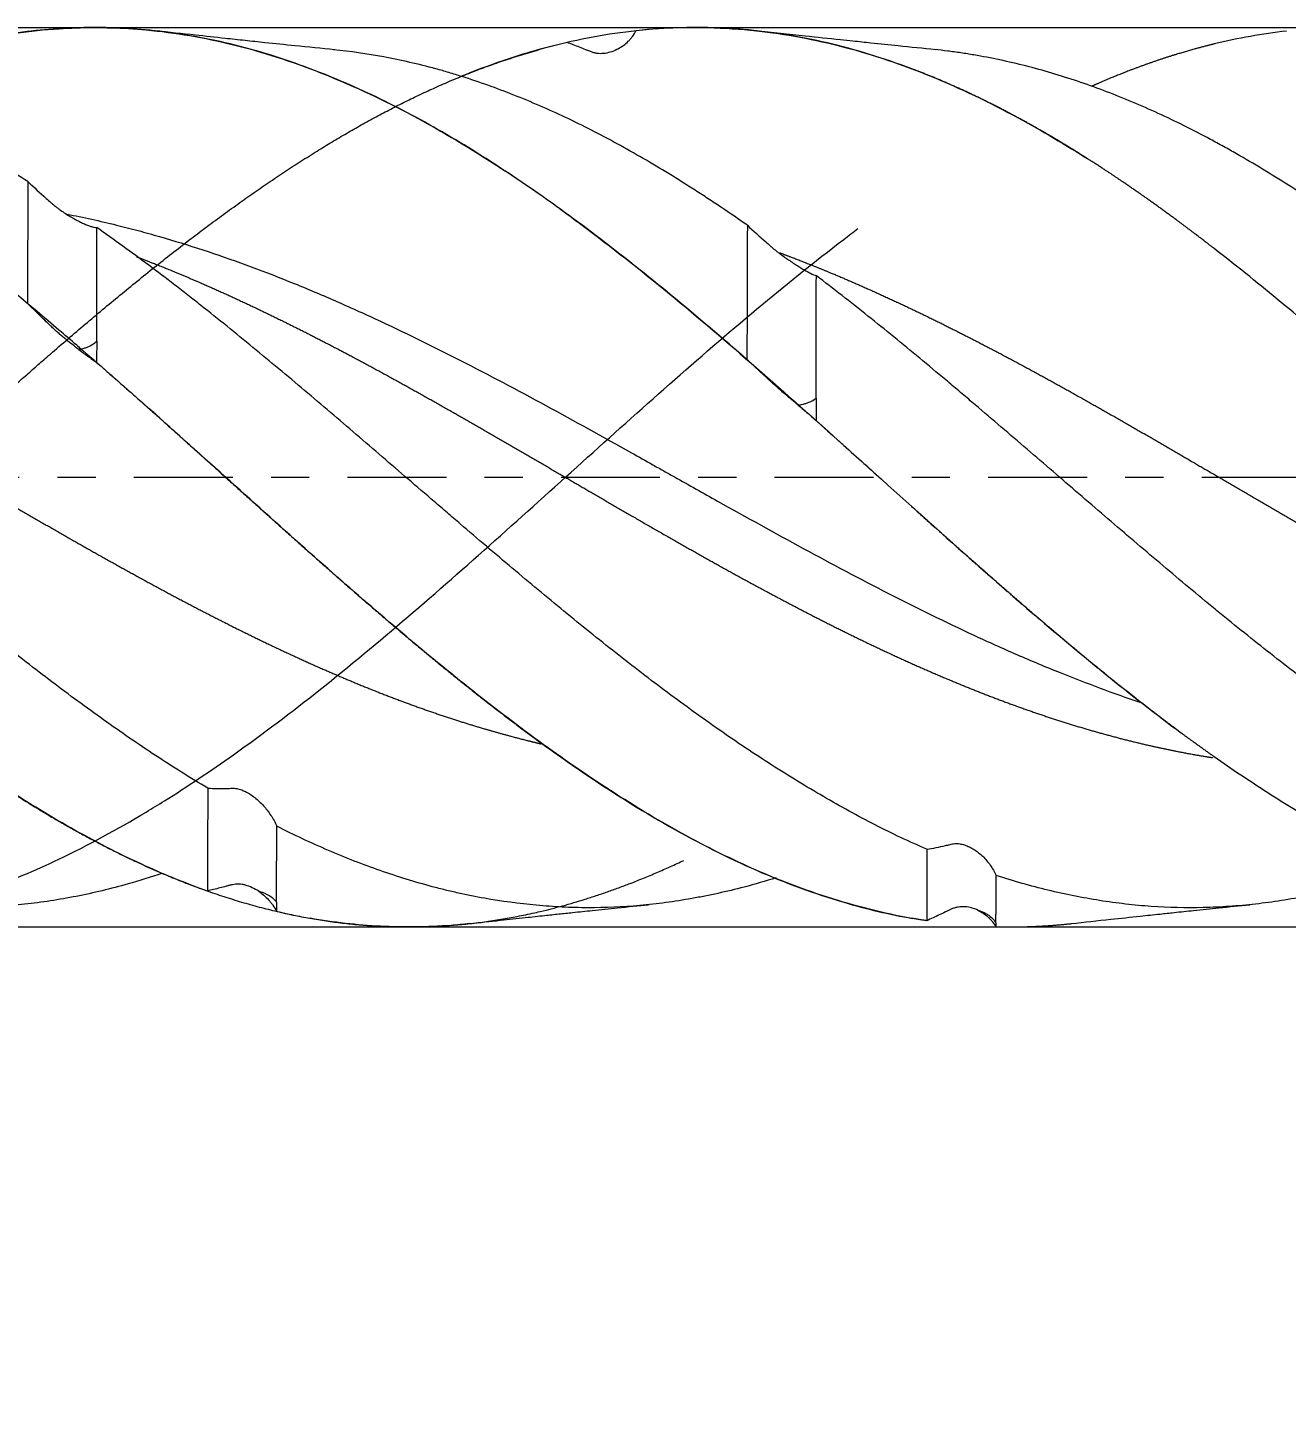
# Model space of a CAD drawing. Header units: millimetres. Extents: x -53 to 66, y -62 to 29.
# Drawn here: x 25.32 to 39.32, y -10.3 to 5 of the extents above; entities that cross this region are included whole.
import ezdxf

# ---------------------------------------------------------------- set-up
doc = ezdxf.new("R2010")
doc.units = ezdxf.units.MM
doc.linetypes.add('CENTER', pattern=[47.5, 22, -8.5, 8.5, -8.5])
for name, color, linetype in [('1', 4, 'Continuous'), ('2', 7, 'Continuous'), ('SK2', 7, 'Continuous'), ('SK4', 2, 'CENTER')]:
    doc.layers.add(name, color=color, linetype=linetype)
doc.styles.add('iso_b_vert', font='simplex.shx')
doc.dimstyles.get("Standard").update_dxf_attribs({"dimtxt": 0.18, "dimasz": 0.18, "dimexe": 0.18, "dimexo": 0.0625, "dimgap": 0.09, "dimtad": 1, "dimzin": 0, "dimdsep": 52, "dimtxsty": 'Standard', "dimcen": 0.09, "dimadec": 0, "dimazin": 0, "dimtfac": 1, "dimtdec": 4, "dimtofl": 0, "dimtmove": 0, "dimatfit": 3, "dimfxl": 1, "dimtolj": 1, "dimtzin": 0, "dimarcsym": 0})

# ---------------------------------------------------------------- blocks, each defined once
blk = doc.blocks.new('_U0')
at = {"layer": 'SK2', "lineweight": 13}
for p, q in [((0, -1.5875), (0, -46.183076)), ((47, -6.6375), (47, -46.183076)), ((47, -44.183076), (0, -44.183076))]:
    blk.add_line(p, q, dxfattribs=at)
at = {"layer": 'SK2', "lineweight": 18}
for points in [[(0, -44.183076), (3.499998, -43.722292), (3.500002, -44.64386)], [(47, -44.183076), (43.500002, -44.64386), (43.499998, -43.722292)]]:
    blk.add_solid(points, dxfattribs=at)
at = {"layer": 'SK2', "lineweight": 18, "insert": (21.410767, -43.150442), "char_height": 3.5, "attachment_point": 7, "line_spacing_factor": 1.084337, "style": 'iso_b_vert'}
blk.add_mtext('\\W0.7361;47', dxfattribs=at)
blk = doc.blocks.new('_U1')
at = {"layer": '2', "lineweight": 13}
for p, q in [((15, -6.6375), (15, -24.683076)), ((47, -6.6375), (47, -24.683076)), ((15, -22.683076), (64.889125, -22.683076))]:
    blk.add_line(p, q, dxfattribs=at)
at = {"layer": '2', "lineweight": 18}
for points in [[(15, -22.683076), (18.499998, -22.222292), (18.500002, -23.14386)], [(47, -22.683076), (43.500002, -23.14386), (43.499998, -22.222292)]]:
    blk.add_solid(points, dxfattribs=at)
at = {"layer": '2', "lineweight": 18, "insert": (60.893693, -21.650442), "char_height": 3.5, "attachment_point": 7, "line_spacing_factor": 1.084337, "style": 'iso_b_vert'}
blk.add_mtext('\\W0.6740;32', dxfattribs=at)
blk = doc.blocks.new('_U2')
at = {"layer": 'SK2', "lineweight": 13}
for p, q in [((1.997679, -6.3375), (1.997679, -39.183076)), ((47, -6.6375), (47, -39.183076)), ((47, -37.183076), (1.997679, -37.183076))]:
    blk.add_line(p, q, dxfattribs=at)
at = {"layer": 'SK2', "lineweight": 18}
for points in [[(1.997679, -37.183076), (5.497677, -36.722292), (5.497681, -37.64386)], [(47, -37.183076), (43.500002, -37.64386), (43.499998, -36.722292)]]:
    blk.add_solid(points, dxfattribs=at)
at = {"layer": 'SK2', "lineweight": 18, "insert": (22.409607, -36.150442), "char_height": 3.5, "attachment_point": 7, "line_spacing_factor": 1.084337, "style": 'iso_b_vert'}
blk.add_mtext('\\W0.7361;45', dxfattribs=at)

msp = doc.modelspace()

# ---------------------------------------------------------------- linework, layer by layer
at = {"layer": '1', "lineweight": 18}
for points, degree, knots in [([(25.865, 1.467), (25.799, 1.524), (25.409, 1.858), (24.697, 2.446), (23.727, 3.172), (22.757, 3.801), (21.471, 4.482), (20.503, 4.799), (19.853, 4.91)], 3, [0, 0, 0, 0, 0.032995, 0.194268, 0.355694, 0.517329, 0.67911, 1, 1, 1, 1]), ([(23.963, 4.646), (24.207, 4.727), (24.774, 4.885), (25.406, 4.975), (25.793, 4.994), (25.856, 4.996)], 3, [0, 0, 0, 0, 0.38872, 0.900528, 1, 1, 1, 1]), ([(26.677, 4.97), (26.417, 4.995), (26.157, 5.005), (25.636, 4.991), (25.375, 4.967), (25.115, 4.927)], 3, [0, 0, 0, 0, 0.5, 0.5, 1, 1, 1, 1]), ([(25.856, 4.996), (26.116, 5.005), (26.699, 4.988), (27.607, 4.833), (28.577, 4.52), (29.547, 4.07), (30.23, 3.666), (30.589, 3.431), (30.626, 3.406)], 3, [0, 0, 0, 0, 0.163106, 0.365633, 0.568679, 0.772322, 0.97653, 1, 1, 1, 1]), ([(28.46, 4.542), (28.163, 4.654), (27.866, 4.746), (27.272, 4.889), (26.974, 4.94), (26.677, 4.97)], 3, [0, 0, 0, 0, 0.5, 0.5, 1, 1, 1, 1]), ([(28.732, 4.752), (28.585, 4.767), (28.326, 4.793), (27.994, 4.827), (27.736, 4.855), (27.478, 4.883), (27.147, 4.919), (26.89, 4.947), (26.743, 4.963)], 3, [0, 0, 0, 0, 0.22251, 0.389498, 0.500967, 0.611874, 0.778239, 1, 1, 1, 1]), ([(32.615, 4.998), (32.561, 4.997), (32.184, 4.984), (31.646, 4.915), (31.162, 4.798), (31.001, 4.753)], 3, [0, 0, 0, 0, 0.098979, 0.699681, 1, 1, 1, 1]), ([(31.887, 4.764), (31.927, 4.786), (31.964, 4.814), (32.006, 4.855), (32.014, 4.864), (32.03, 4.882), (32.037, 4.891), (32.06, 4.921), (32.073, 4.942), (32.085, 4.964)], 3, [0, 0, 0, 0, 0.5, 0.5, 0.625, 0.625, 0.75, 0.75, 1, 1, 1, 1]), ([(32.884, 4.999), (33.064, 4.995), (33.567, 4.962), (34.394, 4.808), (35.364, 4.48), (36.275, 4.044), (36.862, 3.696), (37.126, 3.528)], 3, [0, 0, 0, 0, 0.127388, 0.355954, 0.584394, 0.812934, 1, 1, 1, 1]), ([(35.15, 4.541), (34.838, 4.659), (34.525, 4.755), (33.901, 4.901), (33.588, 4.951), (33.276, 4.978)], 3, [0, 0, 0, 0, 0.5, 0.5, 1, 1, 1, 1]), ([(35.416, 4.753), (35.277, 4.767), (35.036, 4.792), (34.73, 4.824), (34.515, 4.846), (34.273, 4.871), (33.912, 4.91), (33.598, 4.944), (33.414, 4.965)], 3, [0, 0, 0, 0, 0.207706, 0.360902, 0.459473, 0.528767, 0.724512, 1, 1, 1, 1]), ([(25.321, 3.287), (25.225, 3.347), (25.129, 3.406), (24.937, 3.52), (24.841, 3.575), (24.552, 3.737), (24.359, 3.839), (24.117, 3.959), (24.068, 3.982), (23.971, 4.028), (23.923, 4.05), (23.778, 4.116), (23.681, 4.158), (23.489, 4.237), (23.393, 4.275), (23.201, 4.347), (23.105, 4.381), (22.818, 4.476), (22.627, 4.532), (22.339, 4.604), (22.243, 4.626), (22.052, 4.666), (21.956, 4.684), (21.724, 4.721), (21.589, 4.739), (21.453, 4.752)], 3, [0, 0, 0, 0, 0.074605, 0.074605, 0.149209, 0.149209, 0.298418, 0.298418, 0.335721, 0.335721, 0.373023, 0.373023, 0.447628, 0.447628, 0.522232, 0.522232, 0.596837, 0.596837, 0.746046, 0.746046, 0.82065, 0.82065, 0.895255, 0.895255, 1, 1, 1, 1]), ([(23.902, -0.115), (24.459, 0.386), (25.403, 1.238), (26.823, 2.481), (28.242, 3.548), (29.662, 4.3), (30.526, 4.62), (31.001, 4.753)], 5, [0, 0, 0, 0, 0, 0, 0.391847, 0.665034, 1, 1, 1, 1, 1, 1]), ([(33.322, 2.801), (33.225, 2.869), (33.081, 2.968), (32.936, 3.064), (32.839, 3.128), (32.79, 3.159), (32.645, 3.253), (32.548, 3.313), (32.355, 3.431), (32.259, 3.489), (31.97, 3.656), (31.779, 3.761), (31.491, 3.908), (31.396, 3.955), (31.204, 4.045), (31.109, 4.088), (30.821, 4.213), (30.629, 4.289), (30.341, 4.392), (30.244, 4.425), (30.099, 4.47), (30.051, 4.485), (29.954, 4.514), (29.906, 4.527), (29.663, 4.593), (29.47, 4.637), (29.092, 4.707), (28.906, 4.734), (28.721, 4.753)], 3, [0, 0, 0, 0, 0.062745, 0.094118, 0.094118, 0.12549, 0.12549, 0.188235, 0.188235, 0.25098, 0.25098, 0.376471, 0.376471, 0.439216, 0.439216, 0.501961, 0.501961, 0.627451, 0.627451, 0.690196, 0.690196, 0.721569, 0.721569, 0.752941, 0.752941, 0.878431, 0.878431, 1, 1, 1, 1]), ([(31.317, 4.834), (31.079, 4.779), (30.841, 4.711), (30.447, 4.577), (30.291, 4.519), (30.136, 4.455)], 3, [0, 0, 0, 0, 0.604755, 0.604755, 1, 1, 1, 1]), ([(31.887, 4.764), (31.864, 4.751), (31.84, 4.74), (31.792, 4.723), (31.767, 4.717), (31.73, 4.711), (31.717, 4.71), (31.692, 4.709), (31.68, 4.709), (31.655, 4.711), (31.643, 4.713), (31.619, 4.718), (31.607, 4.721), (31.59, 4.727), (31.584, 4.73), (31.572, 4.735), (31.566, 4.737), (31.549, 4.744), (31.537, 4.748), (31.502, 4.762), (31.479, 4.771), (31.41, 4.799), (31.363, 4.816), (31.317, 4.834)], 3, [0, 0, 0, 0, 0.125, 0.125, 0.25, 0.25, 0.3125, 0.3125, 0.375, 0.375, 0.4375, 0.4375, 0.5, 0.5, 0.53125, 0.53125, 0.5625, 0.5625, 0.625, 0.625, 0.75, 0.75, 1, 1, 1, 1]), ([(41.32, 1.816), (41.126, 1.971), (40.934, 2.121), (40.645, 2.34), (40.55, 2.411), (40.358, 2.553), (40.262, 2.622), (39.975, 2.827), (39.783, 2.959), (39.4, 3.211), (39.208, 3.333), (38.919, 3.505), (38.822, 3.562), (38.677, 3.644), (38.629, 3.671), (38.532, 3.724), (38.483, 3.75), (38.241, 3.879), (38.048, 3.974), (37.76, 4.105), (37.664, 4.147), (37.473, 4.226), (37.377, 4.264), (37.09, 4.372), (36.898, 4.436), (36.515, 4.55), (36.323, 4.599), (36.034, 4.66), (35.889, 4.688), (35.744, 4.711), (35.647, 4.725), (35.598, 4.732), (35.501, 4.744), (35.453, 4.75), (35.404, 4.755)], 3, [0, 0, 0, 0, 0.097554, 0.097554, 0.146331, 0.146331, 0.195108, 0.195108, 0.292662, 0.292662, 0.390215, 0.390215, 0.438992, 0.438992, 0.463381, 0.463381, 0.487769, 0.487769, 0.585323, 0.585323, 0.6341, 0.6341, 0.682877, 0.682877, 0.780431, 0.780431, 0.877985, 0.877985, 0.926762, 0.95115, 0.95115, 0.975538, 0.975538, 1, 1, 1, 1]), ([(38.514, 4.817), (38.435, 4.798), (38.296, 4.762), (38.097, 4.706), (37.825, 4.618), (37.554, 4.517), (37.36, 4.438), (37.228, 4.381), (37.156, 4.349)], 5, [0, 0, 0, 0, 0, 0, 0.288455, 0.511503, 0.734551, 1, 1, 1, 1, 1, 1]), ([(31.589, 2.724), (31.329, 2.92), (31.068, 3.108), (30.546, 3.462), (30.285, 3.629), (29.764, 3.936), (29.503, 4.077), (28.981, 4.331), (28.721, 4.444), (28.46, 4.542)], 3, [0, 0, 0, 0, 0.25, 0.25, 0.5, 0.5, 0.75, 0.75, 1, 1, 1, 1]), ([(37.056, 3.572), (37.042, 3.581), (37.013, 3.599), (36.97, 3.626), (36.927, 3.653), (36.884, 3.679), (36.842, 3.705), (36.799, 3.731), (36.756, 3.756), (36.714, 3.781), (36.671, 3.806), (36.629, 3.831), (36.586, 3.855), (36.544, 3.879), (36.502, 3.903), (36.46, 3.927), (36.418, 3.95), (36.376, 3.973), (36.334, 3.996), (36.292, 4.018), (36.25, 4.04), (36.209, 4.062), (36.167, 4.084), (36.126, 4.106), (36.084, 4.127), (36.043, 4.148), (36.001, 4.168), (35.96, 4.189), (35.919, 4.209), (35.878, 4.229), (35.837, 4.248), (35.796, 4.268), (35.755, 4.287), (35.714, 4.306), (35.673, 4.324), (35.633, 4.342), (35.592, 4.36), (35.552, 4.378), (35.511, 4.396), (35.471, 4.413), (35.43, 4.43), (35.39, 4.447), (35.35, 4.463), (35.31, 4.479), (35.27, 4.495), (35.23, 4.511), (35.19, 4.526), (35.163, 4.536), (35.15, 4.541)], 3, [0, 0, 0, 0, 0.022588, 0.045138, 0.067651, 0.090125, 0.112562, 0.134961, 0.157323, 0.179646, 0.201932, 0.22418, 0.246391, 0.268564, 0.290699, 0.312796, 0.334855, 0.356877, 0.378861, 0.400807, 0.422716, 0.444587, 0.46642, 0.488216, 0.509973, 0.531694, 0.553376, 0.575021, 0.596628, 0.618197, 0.639728, 0.661222, 0.682678, 0.704097, 0.725478, 0.746821, 0.768126, 0.789394, 0.810624, 0.831817, 0.852971, 0.874088, 0.895168, 0.91621, 0.937214, 0.95818, 0.979109, 1, 1, 1, 1]), ([(27.322, -3.457), (27.225, -3.4), (27.128, -3.341), (26.934, -3.219), (26.837, -3.157), (26.644, -3.03), (26.548, -2.965), (26.355, -2.833), (26.259, -2.765), (25.972, -2.561), (25.78, -2.42), (25.397, -2.13), (25.206, -1.981), (24.918, -1.751), (24.822, -1.674), (24.63, -1.518), (24.437, -1.36), (24.244, -1.199), (24.098, -1.077), (24.05, -1.036), (23.953, -0.954), (23.905, -0.914), (23.76, -0.791), (23.663, -0.709), (23.471, -0.544), (23.375, -0.462), (23.088, -0.215), (22.896, -0.05), (22.513, 0.28), (22.322, 0.444), (22.034, 0.69), (21.939, 0.772), (21.746, 0.935), (21.554, 1.098), (21.36, 1.259), (21.215, 1.379), (21.166, 1.419), (21.069, 1.499), (21.021, 1.538), (20.876, 1.656), (20.78, 1.734), (20.587, 1.887), (20.491, 1.963), (20.204, 2.187), (20.012, 2.333), (19.63, 2.615), (19.439, 2.752), (19.151, 2.95), (19.055, 3.014), (18.863, 3.141), (18.766, 3.203), (18.573, 3.325), (18.477, 3.384), (18.283, 3.5), (18.186, 3.557), (18.089, 3.611)], 3, [0, 0, 0, 0, 0.03125, 0.03125, 0.0625, 0.0625, 0.09375, 0.09375, 0.125, 0.125, 0.1875, 0.1875, 0.25, 0.25, 0.28125, 0.28125, 0.3125, 0.34375, 0.34375, 0.359375, 0.359375, 0.375, 0.375, 0.40625, 0.40625, 0.4375, 0.4375, 0.5, 0.5, 0.5625, 0.5625, 0.59375, 0.59375, 0.625, 0.65625, 0.65625, 0.671875, 0.671875, 0.6875, 0.6875, 0.71875, 0.71875, 0.75, 0.75, 0.8125, 0.8125, 0.875, 0.875, 0.90625, 0.90625, 0.9375, 0.9375, 0.96875, 0.96875, 1, 1, 1, 1]), ([(38.514, 2.542), (38.435, 2.603), (38.296, 2.71), (38.097, 2.86), (37.806, 3.072), (37.515, 3.274), (37.302, 3.416), (37.149, 3.514), (37.057, 3.572), (37.056, 3.572)], 5, [0, 0, 0, 0, 0, 0, 0.268741, 0.476545, 0.684349, 0.996055, 1, 1, 1, 1, 1, 1]), ([(25.321, 3.287), (25.32, 3.192), (25.32, 3.092), (25.319, 2.935), (25.319, 2.881), (25.319, 2.772), (25.319, 2.716), (25.318, 2.545), (25.318, 2.428), (25.317, 2.185), (25.317, 2.06), (25.317, 1.931)], 3, [0, 0, 0, 0, 0.25, 0.25, 0.375, 0.375, 0.5, 0.5, 0.75, 0.75, 1, 1, 1, 1]), ([(25.321, 3.287), (25.388, 3.225), (25.456, 3.162), (25.542, 3.085), (25.559, 3.07), (25.585, 3.047), (25.594, 3.039), (25.612, 3.024), (25.62, 3.017), (25.638, 3.003), (25.648, 2.996), (25.666, 2.982), (25.675, 2.975), (25.703, 2.955), (25.721, 2.943), (25.757, 2.92), (25.775, 2.909), (25.801, 2.893), (25.81, 2.888), (25.827, 2.878), (25.836, 2.873), (25.861, 2.859), (25.878, 2.851), (25.909, 2.835), (25.925, 2.828), (25.954, 2.814), (25.969, 2.808), (25.997, 2.797), (26.01, 2.793), (26.035, 2.785), (26.047, 2.782), (26.069, 2.778), (26.079, 2.776), (26.088, 2.776)], 3, [0, 0, 0, 0, 0.25, 0.25, 0.3125, 0.3125, 0.34375, 0.34375, 0.375, 0.375, 0.40625, 0.40625, 0.4375, 0.4375, 0.5, 0.5, 0.5625, 0.5625, 0.59375, 0.59375, 0.625, 0.625, 0.6875, 0.6875, 0.75, 0.75, 0.8125, 0.8125, 0.875, 0.875, 0.9375, 0.9375, 1, 1, 1, 1]), ([(25.755, 2.925), (25.939, 2.89), (26.122, 2.849), (26.386, 2.785), (26.466, 2.764), (26.626, 2.721), (26.706, 2.699), (26.946, 2.63), (27.426, 2.482), (27.904, 2.306), (28.304, 2.146), (28.384, 2.113), (28.544, 2.046), (28.624, 2.012), (28.864, 1.907), (29.023, 1.836), (29.818, 1.467), (30.449, 1.141), (31.397, 0.626), (31.714, 0.45), (32.113, 0.228), (32.232, 0.161), (32.352, 0.093), (32.432, 0.048), (32.472, 0.026), (32.672, -0.086), (32.832, -0.176), (33.627, -0.621), (34.257, -0.968), (35.206, -1.453), (35.522, -1.608), (36, -1.83), (36.16, -1.902), (36.48, -2.041), (36.64, -2.108), (37.096, -2.291), (37.391, -2.401), (37.687, -2.5)], 3, [0, 0, 0, 0, 0.045956, 0.045956, 0.065955, 0.065955, 0.085953, 0.085953, 0.12595, 0.205944, 0.205944, 0.225942, 0.225942, 0.24594, 0.24594, 0.285937, 0.285937, 0.445924, 0.445924, 0.525918, 0.525918, 0.545916, 0.555916, 0.555916, 0.565915, 0.565915, 0.605912, 0.605912, 0.765899, 0.765899, 0.845892, 0.845892, 0.885889, 0.885889, 0.925886, 0.925886, 1, 1, 1, 1]), ([(31.237, 2.984), (31.32, 2.924), (31.726, 2.626), (32.455, 2.05), (33.424, 1.222), (34.219, 0.512), (34.692, 0.087), (34.841, -0.047)], 3, [0, 0, 0, 0, 0.068516, 0.337473, 0.606743, 0.876008, 1, 1, 1, 1]), ([(26.086, 1.513), (26.086, 1.628), (26.086, 1.741), (26.087, 1.907), (26.087, 1.962), (26.087, 2.07), (26.087, 2.124), (26.088, 2.388), (26.088, 2.588), (26.088, 2.776)], 3, [0, 0, 0, 0, 0.25, 0.25, 0.375, 0.375, 0.5, 0.5, 1, 1, 1, 1]), ([(35.318, -4.136), (35.125, -4.053), (34.933, -3.962), (34.646, -3.815), (34.55, -3.764), (34.359, -3.659), (34.263, -3.605), (33.976, -3.439), (33.785, -3.322), (33.401, -3.077), (33.209, -2.948), (32.967, -2.78), (32.919, -2.746), (32.822, -2.677), (32.773, -2.642), (32.628, -2.537), (32.531, -2.466), (32.242, -2.25), (32.049, -2.102), (31.666, -1.801), (31.474, -1.647), (31.187, -1.411), (31.092, -1.332), (30.9, -1.172), (30.804, -1.092), (30.516, -0.85), (30.324, -0.686), (30.082, -0.479), (30.034, -0.437), (29.937, -0.354), (29.888, -0.312), (29.743, -0.187), (29.646, -0.104), (29.453, 0.062), (29.357, 0.145), (29.165, 0.311), (29.069, 0.393), (28.781, 0.64), (28.59, 0.803), (28.303, 1.046), (28.207, 1.126), (28.015, 1.286), (27.92, 1.365), (27.632, 1.602), (27.439, 1.757), (27.197, 1.948), (27.149, 1.986), (27.052, 2.062), (27.004, 2.1), (26.858, 2.212), (26.761, 2.285), (26.569, 2.43), (26.472, 2.501), (26.28, 2.64), (26.184, 2.709), (26.088, 2.776)], 3, [0, 0, 0, 0, 0.0625, 0.0625, 0.09375, 0.09375, 0.125, 0.125, 0.1875, 0.1875, 0.25, 0.25, 0.265625, 0.265625, 0.28125, 0.28125, 0.3125, 0.3125, 0.375, 0.375, 0.4375, 0.4375, 0.46875, 0.46875, 0.5, 0.5, 0.5625, 0.5625, 0.578125, 0.578125, 0.59375, 0.59375, 0.625, 0.625, 0.65625, 0.65625, 0.6875, 0.6875, 0.75, 0.75, 0.78125, 0.78125, 0.8125, 0.8125, 0.875, 0.875, 0.890625, 0.890625, 0.90625, 0.90625, 0.9375, 0.9375, 0.96875, 0.96875, 1, 1, 1, 1]), ([(26.839, -3.598), (27.095, -3.438), (27.675, -3.049), (28.577, -2.366), (29.547, -1.56), (30.516, -0.706), (31.486, 0.169), (32.455, 1.039), (33.424, 1.877), (34.123, 2.44), (34.5, 2.725), (34.552, 2.765)], 3, [0, 0, 0, 0, 0.098617, 0.223517, 0.348784, 0.474398, 0.600352, 0.726593, 0.852981, 0.979366, 1, 1, 1, 1]), ([(33.322, 2.801), (33.321, 2.692), (33.321, 2.579), (33.32, 2.402), (33.32, 2.342), (33.32, 2.221), (33.319, 2.159), (33.319, 1.971), (33.319, 1.843), (33.318, 1.581), (33.317, 1.447), (33.317, 1.309)], 3, [0, 0, 0, 0, 0.25, 0.25, 0.375, 0.375, 0.5, 0.5, 0.75, 0.75, 1, 1, 1, 1]), ([(33.322, 2.801), (33.389, 2.739), (33.457, 2.677), (33.543, 2.601), (33.56, 2.586), (33.586, 2.564), (33.595, 2.556), (33.612, 2.541), (33.621, 2.534), (33.639, 2.52), (33.648, 2.512), (33.667, 2.498), (33.676, 2.491), (33.704, 2.47), (33.722, 2.457), (33.758, 2.432), (33.776, 2.42), (33.811, 2.396), (33.828, 2.384), (33.862, 2.363), (33.878, 2.352), (33.91, 2.333), (33.925, 2.324), (33.955, 2.306), (33.969, 2.298), (33.997, 2.282), (34.01, 2.275), (34.048, 2.256), (34.07, 2.246), (34.089, 2.241)], 3, [0, 0, 0, 0, 0.25, 0.25, 0.3125, 0.3125, 0.34375, 0.34375, 0.375, 0.375, 0.40625, 0.40625, 0.4375, 0.4375, 0.5, 0.5, 0.5625, 0.5625, 0.625, 0.625, 0.6875, 0.6875, 0.75, 0.75, 0.8125, 0.8125, 0.875, 0.875, 1, 1, 1, 1]), ([(33.276, 1.345), (32.995, 1.589), (32.714, 1.827), (32.152, 2.289), (31.87, 2.511), (31.589, 2.724)], 3, [0, 0, 0, 0, 0.5, 0.5, 1, 1, 1, 1]), ([(26.529, 2.452), (26.586, 2.43), (26.735, 2.373), (26.974, 2.277), (27.274, 2.15), (27.665, 1.974), (28.059, 1.786), (28.452, 1.59), (28.816, 1.402), (29.21, 1.191), (29.603, 0.974), (29.997, 0.753), (30.36, 0.545), (30.754, 0.317), (31.148, 0.087), (31.511, -0.125), (31.905, -0.354), (32.329, -0.599), (32.723, -0.823), (33.086, -1.027), (33.48, -1.242), (33.874, -1.451), (34.237, -1.638), (34.631, -1.832), (35.025, -2.017), (35.418, -2.191), (35.782, -2.343), (36.176, -2.496), (36.569, -2.637), (36.963, -2.764), (37.357, -2.877), (37.751, -2.976), (38.057, -3.041), (38.273, -3.081), (38.428, -3.107), (38.492, -3.117), (38.495, -3.118)], 5, [0, 0, 0, 0, 0, 0, 0.024084, 0.062048, 0.100012, 0.125321, 0.163285, 0.188595, 0.226559, 0.251868, 0.289832, 0.327796, 0.353105, 0.378415, 0.416379, 0.454343, 0.479652, 0.517616, 0.55558, 0.58089, 0.606199, 0.644163, 0.682127, 0.707437, 0.745401, 0.77071, 0.808674, 0.833983, 0.871947, 0.909911, 0.935221, 0.973185, 0.998494, 1, 1, 1, 1, 1, 1]), ([(33.683, 2.495), (33.703, 2.488), (33.814, 2.446), (34.016, 2.369), (34.278, 2.263), (34.631, 2.111), (35.025, 1.931), (35.418, 1.742), (35.782, 1.559), (36.176, 1.354), (36.569, 1.142), (36.963, 0.924), (37.357, 0.701), (37.751, 0.475), (38.144, 0.246), (38.508, 0.034), (38.901, -0.195), (39.295, -0.424), (39.689, -0.651), (40.052, -0.857), (40.446, -1.077), (40.84, -1.291), (41.203, -1.483), (41.597, -1.683), (42.021, -1.89), (42.415, -2.072), (42.778, -2.23), (43.172, -2.391), (43.536, -2.529), (43.809, -2.625), (44.022, -2.695), (44.174, -2.743), (44.235, -2.761)], 5, [0, 0, 0, 0, 0, 0, 0.00948, 0.052535, 0.09559, 0.124294, 0.167349, 0.196053, 0.239108, 0.267811, 0.310867, 0.353922, 0.382625, 0.425681, 0.454384, 0.49744, 0.526143, 0.569198, 0.612254, 0.640957, 0.669661, 0.712716, 0.755771, 0.784475, 0.82753, 0.870586, 0.899289, 0.927993, 0.971048, 1, 1, 1, 1, 1, 1]), ([(41.317, 0.143), (41.083, 0.353), (40.85, 0.563), (40.382, 0.979), (40.149, 1.185), (39.682, 1.589), (39.448, 1.787), (38.981, 2.173), (38.747, 2.361), (38.514, 2.542)], 3, [0, 0, 0, 0, 0.25, 0.25, 0.5, 0.5, 0.75, 0.75, 1, 1, 1, 1]), ([(19.861, 2.445), (19.95, 2.411), (20.129, 2.34), (20.37, 2.242), (20.671, 2.112), (21.062, 1.934), (21.456, 1.745), (21.819, 1.562), (22.213, 1.357), (22.637, 1.128), (23.031, 0.91), (23.394, 0.704), (23.788, 0.478), (24.182, 0.25), (24.545, 0.038), (24.939, -0.192), (25.333, -0.421), (25.727, -0.647), (26.09, -0.854), (26.484, -1.073), (26.877, -1.288), (27.271, -1.495), (27.665, -1.695), (28.059, -1.887), (28.452, -2.069), (28.816, -2.228), (29.21, -2.389), (29.603, -2.539), (29.997, -2.675), (30.355, -2.787), (30.652, -2.87), (30.858, -2.923), (30.973, -2.951), (31.028, -2.964)], 5, [0, 0, 0, 0, 0, 0, 0.039799, 0.080481, 0.107602, 0.134724, 0.175406, 0.216089, 0.24321, 0.283892, 0.324575, 0.351696, 0.378818, 0.4195, 0.460182, 0.487304, 0.527986, 0.555108, 0.59579, 0.622912, 0.663594, 0.704276, 0.731398, 0.77208, 0.799202, 0.839884, 0.867005, 0.907688, 0.94837, 0.975492, 1, 1, 1, 1, 1, 1]), ([(34.086, 0.879), (34.086, 1), (34.086, 1.12), (34.087, 1.296), (34.087, 1.355), (34.087, 1.471), (34.087, 1.528), (34.088, 1.813), (34.088, 2.032), (34.089, 2.241)], 3, [0, 0, 0, 0, 0.25, 0.25, 0.375, 0.375, 0.5, 0.5, 1, 1, 1, 1]), ([(43.32, -4.416), (43.128, -4.352), (42.937, -4.281), (42.553, -4.122), (42.362, -4.036), (41.977, -3.848), (41.784, -3.747), (41.542, -3.611), (41.494, -3.584), (41.397, -3.528), (41.348, -3.499), (41.203, -3.413), (41.106, -3.354), (40.817, -3.173), (40.625, -3.047), (40.241, -2.784), (40.05, -2.648), (39.667, -2.368), (39.475, -2.223), (39.091, -1.924), (38.898, -1.771), (38.656, -1.575), (38.607, -1.535), (38.51, -1.456), (38.462, -1.416), (38.316, -1.296), (38.22, -1.216), (37.931, -0.973), (37.739, -0.81), (37.451, -0.565), (37.356, -0.483), (37.164, -0.318), (37.068, -0.236), (36.781, 0.012), (36.59, 0.177), (36.205, 0.507), (36.013, 0.672), (35.771, 0.877), (35.722, 0.918), (35.625, 1), (35.577, 1.041), (35.431, 1.163), (35.335, 1.244), (35.046, 1.483), (34.854, 1.64), (34.567, 1.869), (34.471, 1.945), (34.28, 2.094), (34.184, 2.168), (34.089, 2.241)], 3, [0, 0, 0, 0, 0.0625, 0.0625, 0.125, 0.125, 0.1875, 0.1875, 0.203125, 0.203125, 0.21875, 0.21875, 0.25, 0.25, 0.3125, 0.3125, 0.375, 0.375, 0.4375, 0.4375, 0.5, 0.5, 0.515625, 0.515625, 0.53125, 0.53125, 0.5625, 0.5625, 0.625, 0.625, 0.65625, 0.65625, 0.6875, 0.6875, 0.75, 0.75, 0.8125, 0.8125, 0.828125, 0.828125, 0.84375, 0.84375, 0.875, 0.875, 0.9375, 0.9375, 0.96875, 0.96875, 1, 1, 1, 1]), ([(25.887, 1.42), (25.864, 1.437), (25.84, 1.456), (25.792, 1.493), (25.767, 1.513), (25.73, 1.544), (25.717, 1.554), (25.692, 1.575), (25.68, 1.586), (25.655, 1.608), (25.643, 1.618), (25.619, 1.64), (25.607, 1.651), (25.59, 1.668), (25.584, 1.673), (25.572, 1.685), (25.566, 1.69), (25.549, 1.707), (25.537, 1.718), (25.503, 1.752), (25.479, 1.774), (25.41, 1.841), (25.363, 1.886), (25.317, 1.931)], 3, [0, 0, 0, 0, 0.125, 0.125, 0.25, 0.25, 0.3125, 0.3125, 0.375, 0.375, 0.4375, 0.4375, 0.5, 0.5, 0.53125, 0.53125, 0.5625, 0.5625, 0.625, 0.625, 0.75, 0.75, 1, 1, 1, 1]), ([(25.865, 1.467), (26.204, 1.176), (27.232, 0.271), (28.258, -0.676), (29.286, -1.599), (30.313, -2.432), (31.001, -2.934)], 5, [0, 0, 0, 0, 0, 0, 0.33, 1, 1, 1, 1, 1, 1]), ([(25.887, 1.42), (25.927, 1.39), (25.964, 1.363), (26.006, 1.333), (26.014, 1.328), (26.03, 1.316), (26.037, 1.311), (26.06, 1.295), (26.073, 1.285), (26.085, 1.277)], 3, [0, 0, 0, 0, 0.5, 0.5, 0.625, 0.625, 0.75, 0.75, 1, 1, 1, 1]), ([(33.887, 0.802), (33.864, 0.821), (33.84, 0.841), (33.792, 0.882), (33.767, 0.902), (33.73, 0.934), (33.717, 0.945), (33.692, 0.966), (33.68, 0.977), (33.655, 0.999), (33.643, 1.009), (33.619, 1.031), (33.607, 1.041), (33.59, 1.057), (33.584, 1.063), (33.572, 1.073), (33.566, 1.079), (33.549, 1.095), (33.537, 1.105), (33.503, 1.137), (33.479, 1.159), (33.41, 1.223), (33.363, 1.266), (33.317, 1.309)], 3, [0, 0, 0, 0, 0.125, 0.125, 0.25, 0.25, 0.3125, 0.3125, 0.375, 0.375, 0.4375, 0.4375, 0.5, 0.5, 0.53125, 0.53125, 0.5625, 0.5625, 0.625, 0.625, 0.75, 0.75, 1, 1, 1, 1]), ([(33.887, 0.802), (33.927, 0.769), (33.964, 0.739), (34.006, 0.703), (34.014, 0.696), (34.03, 0.682), (34.037, 0.675), (34.06, 0.655), (34.073, 0.643), (34.085, 0.631)], 3, [0, 0, 0, 0, 0.5, 0.5, 0.625, 0.625, 0.75, 0.75, 1, 1, 1, 1]), ([(28.46, -0.843), (28.163, -0.579), (27.866, -0.312), (27.272, 0.223), (26.974, 0.491), (26.677, 0.755)], 3, [0, 0, 0, 0, 0.5, 0.5, 1, 1, 1, 1]), ([(37.056, -1.986), (37.042, -1.974), (37.013, -1.95), (36.97, -1.914), (36.927, -1.879), (36.884, -1.843), (36.842, -1.807), (36.799, -1.771), (36.756, -1.735), (36.714, -1.699), (36.671, -1.663), (36.629, -1.627), (36.586, -1.591), (36.544, -1.555), (36.502, -1.519), (36.46, -1.483), (36.418, -1.446), (36.376, -1.41), (36.334, -1.374), (36.292, -1.338), (36.25, -1.301), (36.209, -1.265), (36.167, -1.229), (36.126, -1.193), (36.084, -1.156), (36.043, -1.12), (36.001, -1.084), (35.96, -1.047), (35.919, -1.011), (35.878, -0.975), (35.837, -0.938), (35.796, -0.902), (35.755, -0.866), (35.714, -0.83), (35.673, -0.794), (35.633, -0.757), (35.592, -0.721), (35.552, -0.685), (35.511, -0.649), (35.471, -0.613), (35.43, -0.577), (35.39, -0.541), (35.35, -0.505), (35.31, -0.469), (35.27, -0.433), (35.23, -0.397), (35.19, -0.361), (35.163, -0.338), (35.15, -0.326)], 3, [0, 0, 0, 0, 0.022588, 0.045138, 0.067651, 0.090125, 0.112562, 0.134961, 0.157323, 0.179646, 0.201932, 0.22418, 0.246391, 0.268564, 0.290699, 0.312796, 0.334855, 0.356877, 0.378861, 0.400807, 0.422716, 0.444587, 0.46642, 0.488216, 0.509973, 0.531694, 0.553376, 0.575021, 0.596628, 0.618197, 0.639728, 0.661222, 0.682678, 0.704097, 0.725478, 0.746821, 0.768126, 0.789394, 0.810624, 0.831817, 0.852971, 0.874088, 0.895168, 0.91621, 0.937214, 0.95818, 0.979109, 1, 1, 1, 1]), ([(35.214, -0.383), (35.264, -0.428), (35.637, -0.762), (36.27, -1.324), (36.854, -1.82), (37.115, -2.034)], 3, [0, 0, 0, 0, 0.078663, 0.589089, 1, 1, 1, 1]), ([(31.589, -3.345), (31.329, -3.171), (31.068, -2.985), (30.546, -2.596), (30.285, -2.391), (29.764, -1.969), (29.503, -1.75), (28.981, -1.303), (28.721, -1.074), (28.46, -0.843)], 3, [0, 0, 0, 0, 0.25, 0.25, 0.5, 0.5, 0.75, 0.75, 1, 1, 1, 1]), ([(38.514, -3.108), (38.435, -3.053), (38.296, -2.954), (38.097, -2.808), (37.806, -2.589), (37.515, -2.359), (37.302, -2.188), (37.149, -2.063), (37.057, -1.987), (37.056, -1.986)], 5, [0, 0, 0, 0, 0, 0, 0.268741, 0.476545, 0.684349, 0.996055, 1, 1, 1, 1, 1, 1]), ([(37.115, -2.034), (37.178, -2.086), (37.522, -2.367), (37.867, -2.636), (38.15, -2.845)], 3, [0, 0, 0, 0, 0.181821, 1, 1, 1, 1]), ([(31.001, -2.934), (31.162, -3.051), (31.646, -3.393), (32.453, -3.9), (33.423, -4.392), (34.324, -4.724), (34.902, -4.86), (35.156, -4.905)], 3, [0, 0, 0, 0, 0.116953, 0.350878, 0.584166, 0.817085, 1, 1, 1, 1]), ([(26.812, -4.405), (26.686, -4.448), (26.56, -4.486), (26.243, -4.576), (26.051, -4.622), (25.668, -4.697), (25.476, -4.727), (25.189, -4.758), (25.093, -4.766), (24.901, -4.778), (24.805, -4.782), (24.516, -4.788), (24.323, -4.783), (23.935, -4.756), (23.742, -4.734), (23.453, -4.688), (23.357, -4.67), (23.165, -4.631), (23.07, -4.609), (22.782, -4.539), (22.591, -4.484), (22.304, -4.389), (22.208, -4.355), (22.016, -4.284), (21.92, -4.246), (21.631, -4.127), (21.438, -4.04), (21.05, -3.851), (20.857, -3.75), (20.472, -3.536), (20.28, -3.422), (20.089, -3.302)], 3, [0, 0, 0, 0, 0.055895, 0.055895, 0.141723, 0.141723, 0.227551, 0.227551, 0.270465, 0.270465, 0.313378, 0.313378, 0.399206, 0.399206, 0.485034, 0.485034, 0.527948, 0.527948, 0.570862, 0.570862, 0.656689, 0.656689, 0.699603, 0.699603, 0.742517, 0.742517, 0.828345, 0.828345, 0.914172, 0.914172, 1, 1, 1, 1]), ([(24.846, -3.308), (25.39, -3.675), (26.363, -4.261), (27.916, -4.956), (29.47, -5.185), (31.024, -4.909), (32.033, -4.534), (32.615, -4.26)], 5, [0, 0, 0, 0, 0, 0, 0.350193, 0.62597, 1, 1, 1, 1, 1, 1]), ([(33.276, -4.303), (32.995, -4.175), (32.714, -4.029), (32.152, -3.709), (31.87, -3.533), (31.589, -3.345)], 3, [0, 0, 0, 0, 0.5, 0.5, 1, 1, 1, 1]), ([(26.677, -4.344), (26.417, -4.228), (26.157, -4.097), (25.636, -3.81), (25.375, -3.653), (25.115, -3.485)], 3, [0, 0, 0, 0, 0.5, 0.5, 1, 1, 1, 1]), ([(27.322, -3.457), (27.321, -3.572), (27.321, -3.682), (27.32, -3.84), (27.32, -3.891), (27.32, -3.992), (27.32, -4.042), (27.319, -4.185), (27.319, -4.275), (27.318, -4.445), (27.318, -4.525), (27.317, -4.6)], 3, [0, 0, 0, 0, 0.25, 0.25, 0.375, 0.375, 0.5, 0.5, 0.75, 0.75, 1, 1, 1, 1]), ([(27.322, -3.457), (27.389, -3.461), (27.457, -3.462), (27.543, -3.459), (27.56, -3.459), (27.586, -3.458), (27.595, -3.457), (27.612, -3.458), (27.621, -3.458), (27.639, -3.461), (27.648, -3.462), (27.667, -3.467), (27.676, -3.469), (27.704, -3.478), (27.722, -3.486), (27.758, -3.503), (27.776, -3.513), (27.811, -3.536), (27.828, -3.548), (27.862, -3.575), (27.878, -3.589), (27.91, -3.619), (27.925, -3.635), (27.955, -3.668), (27.969, -3.685), (27.997, -3.721), (28.01, -3.74), (28.048, -3.797), (28.07, -3.837), (28.089, -3.88)], 3, [0, 0, 0, 0, 0.25, 0.25, 0.3125, 0.3125, 0.34375, 0.34375, 0.375, 0.375, 0.40625, 0.40625, 0.4375, 0.4375, 0.5, 0.5, 0.5625, 0.5625, 0.625, 0.625, 0.6875, 0.6875, 0.75, 0.75, 0.8125, 0.8125, 0.875, 0.875, 1, 1, 1, 1]), ([(24.864, -4.582), (25.131, -4.485), (25.721, -4.238), (26.38, -3.88), (26.771, -3.64), (26.839, -3.598)], 3, [0, 0, 0, 0, 0.407394, 0.897838, 1, 1, 1, 1]), ([(28.086, -4.723), (28.086, -4.669), (28.087, -4.611), (28.087, -4.517), (28.087, -4.485), (28.087, -4.419), (28.087, -4.384), (28.088, -4.208), (28.088, -4.052), (28.089, -3.88)], 3, [0, 0, 0, 0, 0.25, 0.25, 0.375, 0.375, 0.5, 0.5, 1, 1, 1, 1]), ([(33.642, -4.453), (33.523, -4.49), (33.404, -4.525), (33.189, -4.582), (33.092, -4.605), (32.947, -4.637), (32.899, -4.647), (32.802, -4.666), (32.753, -4.675), (32.608, -4.701), (32.511, -4.716), (32.318, -4.742), (32.222, -4.752), (31.933, -4.778), (31.741, -4.787), (31.454, -4.786), (31.358, -4.784), (31.167, -4.774), (31.071, -4.767), (30.783, -4.741), (30.591, -4.715), (30.302, -4.664), (30.206, -4.645), (30.061, -4.612), (30.012, -4.601), (29.915, -4.577), (29.867, -4.565), (29.624, -4.5), (29.431, -4.44), (29.047, -4.306), (28.855, -4.231), (28.568, -4.108), (28.472, -4.065), (28.28, -3.975), (28.185, -3.929), (28.089, -3.88)], 3, [0, 0, 0, 0, 0.064425, 0.064425, 0.116401, 0.116401, 0.142389, 0.142389, 0.168378, 0.168378, 0.220354, 0.220354, 0.27233, 0.27233, 0.376283, 0.376283, 0.42826, 0.42826, 0.480236, 0.480236, 0.584189, 0.584189, 0.636165, 0.636165, 0.662153, 0.662153, 0.688142, 0.688142, 0.792094, 0.792094, 0.896047, 0.896047, 0.948024, 0.948024, 1, 1, 1, 1]), ([(35.318, -4.136), (35.386, -4.125), (35.454, -4.111), (35.541, -4.091), (35.558, -4.087), (35.584, -4.08), (35.593, -4.078), (35.61, -4.075), (35.619, -4.074), (35.637, -4.072), (35.646, -4.072), (35.665, -4.073), (35.674, -4.074), (35.702, -4.078), (35.72, -4.082), (35.756, -4.094), (35.774, -4.101), (35.801, -4.114), (35.809, -4.118), (35.827, -4.128), (35.835, -4.133), (35.861, -4.149), (35.877, -4.161), (35.909, -4.187), (35.924, -4.2), (35.954, -4.229), (35.969, -4.245), (35.997, -4.278), (36.01, -4.295), (36.035, -4.33), (36.047, -4.349), (36.069, -4.387), (36.079, -4.407), (36.089, -4.428)], 3, [0, 0, 0, 0, 0.25, 0.25, 0.3125, 0.3125, 0.34375, 0.34375, 0.375, 0.375, 0.40625, 0.40625, 0.4375, 0.4375, 0.5, 0.5, 0.5625, 0.5625, 0.59375, 0.59375, 0.625, 0.625, 0.6875, 0.6875, 0.75, 0.75, 0.8125, 0.8125, 0.875, 0.875, 0.9375, 0.9375, 1, 1, 1, 1]), ([(35.318, -4.136), (35.318, -4.225), (35.318, -4.309), (35.318, -4.426), (35.318, -4.464), (35.318, -4.536), (35.318, -4.571), (35.317, -4.671), (35.317, -4.731), (35.317, -4.84), (35.317, -4.888), (35.317, -4.931)], 3, [0, 0, 0, 0, 0.25, 0.25, 0.375, 0.375, 0.5, 0.5, 0.75, 0.75, 1, 1, 1, 1]), ([(35.15, -4.904), (34.838, -4.849), (34.525, -4.77), (33.901, -4.569), (33.588, -4.447), (33.276, -4.303)], 3, [0, 0, 0, 0, 0.5, 0.5, 1, 1, 1, 1]), ([(36.086, -4.953), (36.086, -4.927), (36.086, -4.897), (36.087, -4.845), (36.087, -4.826), (36.087, -4.787), (36.087, -4.766), (36.088, -4.656), (36.088, -4.551), (36.089, -4.428)], 3, [0, 0, 0, 0, 0.25, 0.25, 0.375, 0.375, 0.5, 0.5, 1, 1, 1, 1]), ([(40.658, -4.342), (40.575, -4.372), (40.493, -4.4), (40.315, -4.458), (40.219, -4.487), (39.932, -4.57), (39.74, -4.616), (39.357, -4.694), (39.165, -4.724), (38.876, -4.756), (38.779, -4.765), (38.634, -4.775), (38.586, -4.778), (38.489, -4.782), (38.44, -4.784), (38.198, -4.789), (38.006, -4.785), (37.718, -4.765), (37.622, -4.756), (37.431, -4.734), (37.335, -4.721), (37.048, -4.675), (36.857, -4.637), (36.473, -4.545), (36.281, -4.49), (36.089, -4.428)], 3, [0, 0, 0, 0, 0.054195, 0.054195, 0.117248, 0.117248, 0.243356, 0.243356, 0.369463, 0.369463, 0.432517, 0.432517, 0.464044, 0.464044, 0.49557, 0.49557, 0.621678, 0.621678, 0.684732, 0.684732, 0.747785, 0.747785, 0.873893, 0.873893, 1, 1, 1, 1]), ([(27.888, -4.603), (27.864, -4.588), (27.84, -4.574), (27.792, -4.552), (27.767, -4.542), (27.73, -4.532), (27.717, -4.53), (27.692, -4.525), (27.68, -4.524), (27.655, -4.523), (27.643, -4.523), (27.619, -4.525), (27.608, -4.527), (27.59, -4.531), (27.584, -4.532), (27.573, -4.535), (27.567, -4.537), (27.549, -4.541), (27.538, -4.544), (27.503, -4.554), (27.48, -4.56), (27.41, -4.577), (27.364, -4.589), (27.317, -4.6)], 3, [0, 0, 0, 0, 0.125, 0.125, 0.25, 0.25, 0.3125, 0.3125, 0.375, 0.375, 0.4375, 0.4375, 0.5, 0.5, 0.53125, 0.53125, 0.5625, 0.5625, 0.625, 0.625, 0.75, 0.75, 1, 1, 1, 1]), ([(27.888, -4.603), (27.927, -4.63), (27.964, -4.662), (28.006, -4.708), (28.014, -4.718), (28.03, -4.738), (28.038, -4.748), (28.06, -4.78), (28.074, -4.802), (28.086, -4.826)], 3, [0, 0, 0, 0, 0.5, 0.5, 0.625, 0.625, 0.75, 0.75, 1, 1, 1, 1]), ([(30.232, -4.963), (30.346, -4.95), (30.553, -4.928), (30.832, -4.897), (31.048, -4.874), (31.224, -4.855), (31.4, -4.837), (31.618, -4.814), (31.899, -4.785), (32.107, -4.763), (32.222, -4.752)], 3, [0, 0, 0, 0, 0.171511, 0.311705, 0.420627, 0.498315, 0.576468, 0.686161, 0.82736, 1, 1, 1, 1]), ([(35.887, -4.815), (35.864, -4.803), (35.84, -4.795), (35.792, -4.781), (35.767, -4.777), (35.73, -4.774), (35.717, -4.774), (35.692, -4.775), (35.68, -4.776), (35.655, -4.78), (35.643, -4.783), (35.619, -4.79), (35.607, -4.794), (35.59, -4.802), (35.584, -4.805), (35.572, -4.81), (35.566, -4.813), (35.549, -4.821), (35.537, -4.827), (35.503, -4.844), (35.479, -4.855), (35.41, -4.888), (35.363, -4.909), (35.317, -4.931)], 3, [0, 0, 0, 0, 0.125, 0.125, 0.25, 0.25, 0.3125, 0.3125, 0.375, 0.375, 0.4375, 0.4375, 0.5, 0.5, 0.53125, 0.53125, 0.5625, 0.5625, 0.625, 0.625, 0.75, 0.75, 1, 1, 1, 1]), ([(35.887, -4.815), (35.927, -4.834), (35.964, -4.858), (36.006, -4.896), (36.014, -4.904), (36.03, -4.921), (36.037, -4.93), (36.06, -4.957), (36.073, -4.977), (36.085, -4.998)], 3, [0, 0, 0, 0, 0.5, 0.5, 0.625, 0.625, 0.75, 0.75, 1, 1, 1, 1]), ([(36.924, -4.962), (37.07, -4.946), (37.326, -4.918), (37.655, -4.883), (37.89, -4.858), (38.087, -4.837), (38.305, -4.814), (38.586, -4.785), (38.794, -4.764), (38.908, -4.752)], 3, [0, 0, 0, 0, 0.220889, 0.386708, 0.497233, 0.575788, 0.68564, 0.826961, 1, 1, 1, 1]), ([(30.233, -4.963), (30.164, -4.97), (30.094, -4.977), (29.764, -5.002), (29.503, -5.005), (28.981, -4.979), (28.721, -4.949), (28.46, -4.903)], 3, [0, 0, 0, 0, 0.117753, 0.117753, 0.558876, 0.558876, 1, 1, 1, 1]), ([(35.317, -4.931), (35.303, -4.929), (35.275, -4.924), (35.233, -4.918), (35.192, -4.911), (35.164, -4.906), (35.15, -4.904)], 3, [0, 0, 0, 0, 0.250704, 0.500939, 0.750704, 1, 1, 1, 1]), ([(36.085, -4.998), (36.099, -4.998), (36.127, -4.999), (36.168, -4.999), (36.21, -5), (36.251, -5), (36.293, -5), (36.335, -4.999), (36.377, -4.998), (36.419, -4.997), (36.461, -4.996), (36.503, -4.994), (36.545, -4.992), (36.587, -4.99), (36.629, -4.988), (36.672, -4.985), (36.714, -4.982), (36.757, -4.979), (36.799, -4.975), (36.842, -4.971), (36.884, -4.967), (36.912, -4.964), (36.926, -4.962)], 3, [0, 0, 0, 0, 0.049289, 0.098663, 0.148122, 0.197667, 0.247297, 0.297012, 0.346813, 0.396699, 0.446671, 0.496727, 0.546869, 0.597097, 0.64741, 0.697808, 0.748292, 0.798861, 0.849515, 0.900255, 0.95108, 1, 1, 1, 1])]:
    msp.add_open_spline(points, degree=degree, knots=knots, dxfattribs=at)
for points, degree in [([(33.276, 4.978), (33.077, 4.995), (32.681, 5.009), (32.284, 4.985), (32.085, 4.964)], 3), ([(32.884, 4.999), (32.794, 5), (32.704, 5), (32.615, 4.998)], 3), ([(39.317, 4.96), (39.049, 4.929), (38.781, 4.882), (38.514, 4.817)], 3), ([(31.237, 2.984), (31.034, 3.131), (30.83, 3.272), (30.626, 3.406)], 3), ([(26.086, 1.513), (26.086, 1.435), (26.086, 1.356), (26.085, 1.277)], 3), ([(26.085, 1.277), (26.283, 1.105), (26.48, 0.931), (26.677, 0.755)], 3), ([(33.317, 1.309), (33.303, 1.321), (33.29, 1.333), (33.276, 1.345)], 3), ([(26.697, 0.74), (26.667, 0.767)], 1), ([(34.086, 0.879), (34.086, 0.797), (34.086, 0.714), (34.086, 0.631)], 3), ([(26.743, 0.7), (26.728, 0.713), (26.712, 0.727), (26.697, 0.74)], 3), ([(34.086, 0.631), (34.44, 0.314), (34.795, -0.007), (35.15, -0.326)], 3), ([(43.274, -4.996), (43.075, -4.988), (42.679, -4.954), (42.084, -4.845), (41.489, -4.681), (40.894, -4.463), (40.299, -4.195), (39.704, -3.878), (39.109, -3.516), (38.712, -3.248), (38.514, -3.108)], 3), ([(27.317, -4.6), (27.104, -4.524), (26.891, -4.439), (26.677, -4.344)], 3), ([(28.086, -4.723), (28.086, -4.759), (28.086, -4.794), (28.086, -4.826)], 3), ([(28.086, -4.826), (28.21, -4.855), (28.335, -4.881), (28.46, -4.903)], 3), ([(36.086, -4.953), (36.086, -4.97), (36.085, -4.985), (36.085, -4.998)], 3)]:
    msp.add_open_spline(points, degree=degree, dxfattribs=at)
at = {"layer": '1', "lineweight": 13}
for points, knots in [([(25.887, 1.42), (25.905, 1.423), (25.934, 1.43), (25.972, 1.443), (26.017, 1.462), (26.056, 1.486), (26.079, 1.507), (26.086, 1.513)], [0, 0, 0, 0, 0.210151, 0.372503, 0.534854, 0.859556, 1, 1, 1, 1]), ([(33.887, 0.802), (33.905, 0.805), (33.934, 0.81), (33.972, 0.821), (34.017, 0.837), (34.056, 0.856), (34.08, 0.874), (34.086, 0.879)], [0, 0, 0, 0, 0.209813, 0.372048, 0.534284, 0.858755, 1, 1, 1, 1]), ([(27.888, -4.603), (27.905, -4.607), (27.934, -4.616), (27.972, -4.633), (28.017, -4.657), (28.056, -4.688), (28.08, -4.715), (28.086, -4.723)], [0, 0, 0, 0, 0.209968, 0.372311, 0.534654, 0.859341, 1, 1, 1, 1]), ([(35.887, -4.815), (35.905, -4.819), (35.934, -4.83), (35.972, -4.848), (36.017, -4.877), (36.056, -4.913), (36.079, -4.943), (36.086, -4.953)], [0, 0, 0, 0, 0.210197, 0.37273, 0.535263, 0.86033, 1, 1, 1, 1])]:
    msp.add_open_spline(points, degree=3, knots=knots, dxfattribs=at)
at = {"layer": '2', "lineweight": 13}
for p, q in [((16.587, 5), (61, 5)), ((16.587, -5), (61, -5))]:
    msp.add_line(p, q, dxfattribs=at)
at = {"layer": 'SK4', "lineweight": 18, "ltscale": 0.05}
msp.add_line((-40, 0), (47, 0), dxfattribs=at)

# ---------------------------------------------------------------- dimensions: what is measured, and where the dimension line sits
at = {"layer": '2', "lineweight": 18}
dim = msp.add_linear_dim(base=(15, -22.683), p1=(47, -5.05), p2=(15, -5.05), dimstyle='Standard', override={"dimtxt": 3.5, "dimasz": 3.5, "dimexe": 2, "dimexo": 1.5875, "dimgap": 1.75, "dimtad": 1, "dimtih": 1, "dimtoh": 0, "dimdec": 2, "dimlfac": 1, "dimzin": 8, "dimdsep": 46, "dimlunit": 2, "dimpost": '<>', "dimtxsty": 'iso_b_vert', "dimsah": 1, "dimse1": 0, "dimse2": 0, "dimsd1": 0, "dimsd2": 0, "dimclrd": 2, "dimclre": 2, "dimclrt": 2, "dimtol": 0, "dimtm": -0.1, "dimtfac": 1, "dimtdec": 2, "dimtofl": 1, "dimtmove": 0, "dimtzin": 8, "dimlwd": 13, "dimlwe": 13}, dxfattribs=at)
dim.commit()
dim.dimension.update_dxf_attribs({"geometry": '_U1', "text_midpoint": (62.799, -22.683)})
at = {"layer": 'SK2', "lineweight": 18}
for base, p2, picture, middle in [((0, -44.183), (0, 0), '_U0', (23.5, -44.183)), ((1.998, -37.183), (1.998, -4.75), '_U2', (24.499, -37.183))]:
    dim = msp.add_linear_dim(base=base, p1=(47, -5.05), p2=p2, dimstyle='Standard', override={"dimtxt": 3.5, "dimasz": 3.5, "dimexe": 2, "dimexo": 1.5875, "dimgap": 1.75, "dimtad": 1, "dimtih": 1, "dimtoh": 0, "dimdec": 2, "dimlfac": 1, "dimzin": 8, "dimdsep": 46, "dimlunit": 2, "dimpost": '<>', "dimtxsty": 'iso_b_vert', "dimsah": 1, "dimse1": 0, "dimse2": 0, "dimsd1": 0, "dimsd2": 0, "dimclrd": 2, "dimclre": 2, "dimclrt": 2, "dimtol": 0, "dimtm": -0.1, "dimtfac": 1, "dimtdec": 2, "dimtofl": 1, "dimtmove": 0, "dimtzin": 8, "dimlwd": 13, "dimlwe": 13}, dxfattribs=at)
    dim.commit()
    dim.dimension.update_dxf_attribs({"geometry": picture, "text_midpoint": middle})

doc.saveas('drawing.dxf')
